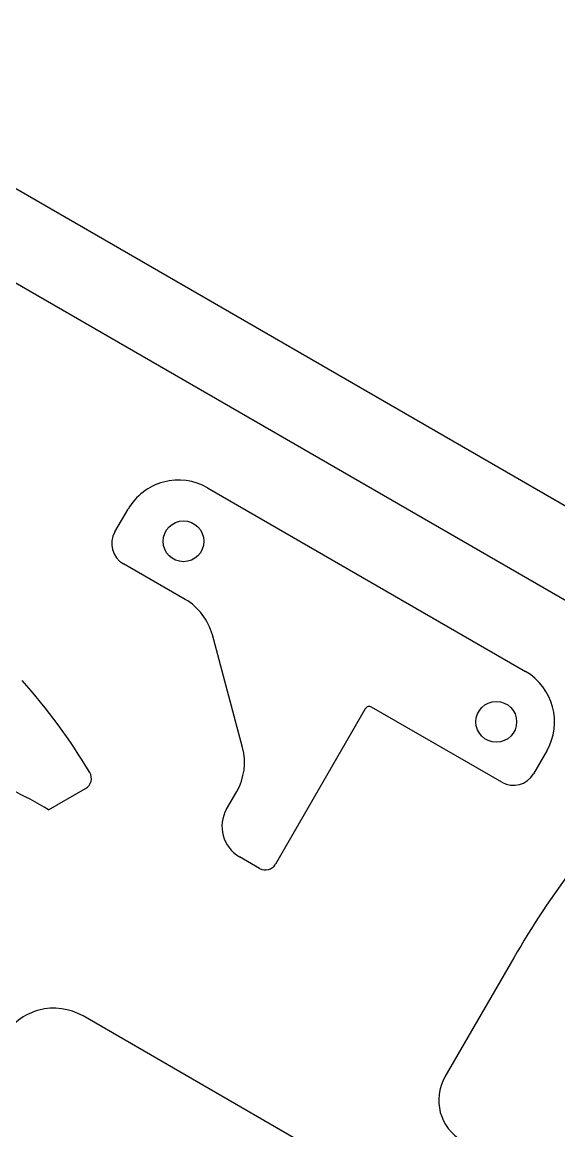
# Model space of a CAD drawing. Extents: x 442 to 745, y 5 to 355.
# Drawn here: x 604.37 to 623.34, y 315.51 to 354.69 of the extents above; entities that cross this region are included whole.
import ezdxf

# ---------------------------------------------------------------- set-up
doc = ezdxf.new("R2010")
doc.units = 0
doc.layers.add('VISIBLE__ANSI_', color=7, linetype='CONTINUOUS')

msp = doc.modelspace()

# ---------------------------------------------------------------- linework, layer by layer
at = {"layer": 'VISIBLE__ANSI_'}
for p, q in [((745.495, 267.193), (593.942, 354.692)), ((593.942, 351.364), (742.612, 265.529)), ((610.925, 338.23), (622.158, 331.745)), ((607.649, 336.674), (608.113, 337.477)), ((610.134, 334.288), (607.951, 335.549)), ((612.159, 329.06), (611.094, 333.038)), ((616.496, 330.425), (613.325, 324.933)), ((621.323, 327.828), (616.721, 330.485)), ((622.911, 328.933), (622.448, 328.129)), ((605.306, 326.853), (606.612, 327.607)), ((611.598, 326.882), (611.954, 327.498)), ((612.763, 324.782), (612.05, 325.194)), ((621.745, 321.618), (619.316, 317.411)), ((624.71, 309.066), (606.523, 319.566))]:
    msp.add_line(p, q, dxfattribs=at)
for centre in [(610.074, 336.344), (621.128, 329.962)]:
    msp.add_circle(centre, 0.721, dxfattribs=at)
for centre, radius, start, end in [((609.896, 336.447), 2.059, 60, 150), ((608.362, 336.262), 0.824, 150, 240), ((609.105, 332.505), 2.059, 15, 60), ((621.128, 329.962), 2.059, 330, 60), ((587.704, 316.691), 22.248, 31.0805, 41.4829), ((616.639, 330.342), 0.165, 60, 150), ((610.171, 328.527), 2.059, 330, 15), ((596.446, 311.933), 17.353, 59.2969, 69.2716), ((606.406, 327.964), 0.412, 300, 31.0805), ((621.735, 328.541), 0.824, 240, 330), ((649.345, 305.683), 31.87, 135.9655, 150), ((612.667, 326.264), 1.235, 150, 240), ((612.969, 325.139), 0.412, 240, 330), ((605.494, 317.783), 2.059, 60, 150), ((620.742, 316.587), 1.647, 150, 240)]:
    msp.add_arc(centre, radius, start, end, dxfattribs=at)

doc.saveas('drawing.dxf')
